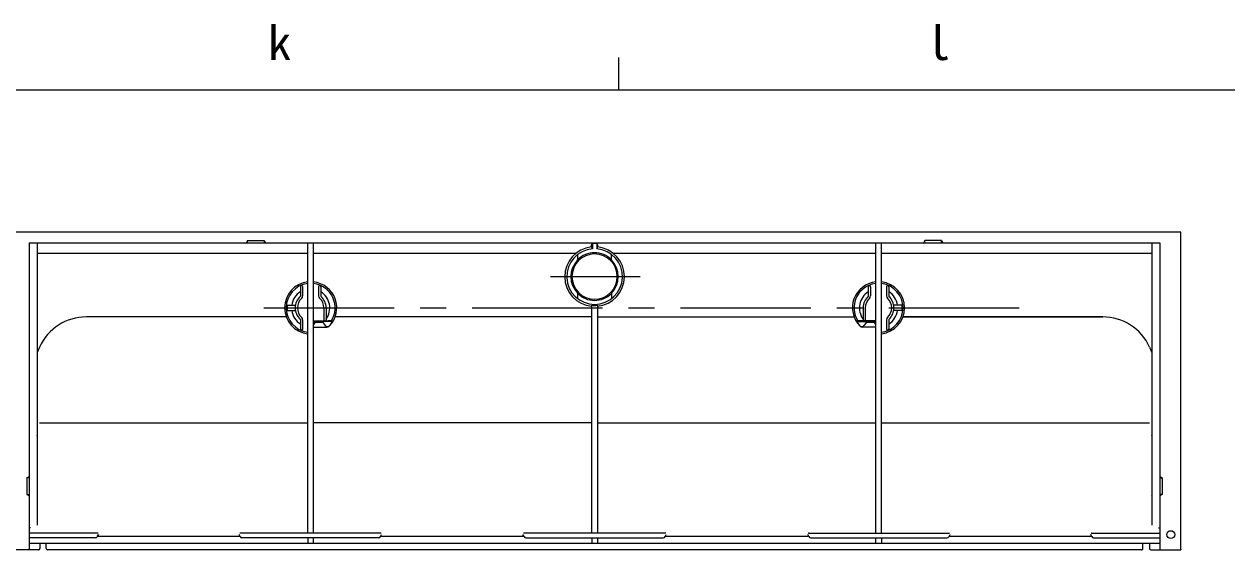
# Model space of a CAD drawing. Units: millimetres, scale not verified. Extents: x -1916 to 1917, y -1364 to 1364.
# Drawn here: x 671.4 to 1133.1, y 1162.1 to 1364.1 of the extents above; entities that cross this region are included whole.
import ezdxf
from ezdxf.enums import TextEntityAlignment as Align

# ---------------------------------------------------------------- set-up
doc = ezdxf.new("R2010")
doc.units = ezdxf.units.MM
doc.header["$LTSCALE"] = 10
doc.linetypes.add('CHAIN1', pattern=[8, 5, -1, 1, -1])
doc.layers.add('2-C', color=7, linetype='Continuous', lineweight=18)
doc.layers.add('F-4', color=7, linetype='Continuous', lineweight=18)
doc.styles.add('ＭＳ ゴシック', font='')
doc.styles.get('ＭＳ ゴシック').set_extended_font_data('MS Gothic')

msp = doc.modelspace()

# ---------------------------------------------------------------- linework, layer by layer
at = {"layer": '2-C'}
for p, q in [((1115.38, 1284.09), (665.38, 1284.09)), ((1115.38, 1162.45), (1115.38, 1284.09)), ((673.38, 1280.09), (673.38, 1162.09)), ((673.38, 1280.09), (1107.38, 1280.09)), ((676.41, 1280.09), (676.41, 1171.64)), ((763.58, 1280.99), (764.03, 1280.09)), ((780.29, 1168.58), (780.29, 1280.09)), ((782.47, 1168.58), (782.47, 1280.09)), ((891.18, 1279.76), (889.58, 1279.76)), ((889.58, 1279.76), (889.58, 1277.75)), ((891.18, 1279.76), (891.18, 1277.75)), ((998.29, 1168.58), (998.29, 1280.09)), ((1000.47, 1168.58), (1000.47, 1280.09)), ((1023.58, 1280.99), (1024.03, 1280.09)), ((1104.35, 1280.09), (1104.35, 1171.64)), ((1107.38, 1280.09), (1107.38, 1162.09)), ((676.41, 1276.13), (780.1, 1276.13)), ((676.41, 1274.68), (676.41, 1274.68)), ((782.66, 1276.13), (883.33, 1276.13)), ((883.88, 1275.47), (883.88, 1275.58)), ((889.58, 1277.75), (889.14, 1278.49)), ((891.18, 1277.75), (891.62, 1278.49)), ((896.88, 1275.58), (896.88, 1275.47)), ((896.88, 1275.58), (896.88, 1275.47)), ((896.88, 1273.53), (896.88, 1275.47)), ((897.43, 1276.13), (998.1, 1276.13)), ((1000.66, 1276.13), (1104.35, 1276.13)), ((1104.35, 1274.68), (1104.35, 1274.68)), ((676.41, 1273.88), (676.41, 1273.88)), ((676.41, 1273.38), (676.41, 1273.38)), ((676.41, 1273.09), (676.41, 1273.09)), ((883.88, 1273.53), (883.88, 1273.46)), ((883.88, 1273.53), (883.88, 1273.46)), ((896.88, 1273.46), (896.88, 1273.53)), ((896.88, 1273.53), (896.88, 1273.46)), ((1104.35, 1273.88), (1104.35, 1273.88)), ((1104.35, 1273.38), (1104.35, 1273.38)), ((1104.35, 1273.09), (1104.35, 1273.09)), ((777.45, 1263.19), (777.45, 1259.65)), ((778.31, 1263.19), (778.31, 1259.65)), ((784.45, 1263.19), (784.45, 1259.65)), ((785.31, 1263.19), (785.31, 1259.53)), ((883.88, 1260.72), (883.88, 1260.66)), ((896.88, 1260.66), (896.88, 1260.72)), ((995.45, 1263.19), (995.45, 1259.53)), ((996.31, 1263.19), (996.31, 1259.65)), ((1002.45, 1263.19), (1002.45, 1259.65)), ((1003.31, 1263.19), (1003.31, 1259.65)), ((772.4, 1256.09), (775.53, 1256.09)), ((777.95, 1258.82), (777.95, 1258.81)), ((777.95, 1258.82), (777.95, 1258.81)), ((784.81, 1258.81), (784.81, 1258.82)), ((883.88, 1258.61), (883.88, 1258.72)), ((889.29, 1168.45), (889.29, 1256.07)), ((891.47, 1256.07), (891.47, 1168.45)), ((896.88, 1258.72), (896.88, 1258.61)), ((995.95, 1258.81), (995.95, 1258.82)), ((1002.81, 1258.82), (1002.81, 1258.81)), ((1002.81, 1258.82), (1002.81, 1258.81)), ((1008.36, 1256.09), (1005.23, 1256.09)), ((772.01, 1251.59), (695.28, 1251.59)), ((772.01, 1251.59), (695.28, 1251.59)), ((772.4, 1254.09), (775.53, 1254.09)), ((786.45, 1255.09), (786.45, 1250.5)), ((786.45, 1255.09), (786.45, 1250.5)), ((787.31, 1255.09), (787.31, 1250.5)), ((889.29, 1251.59), (790.76, 1251.59)), ((889.79, 1256.03), (889.79, 1256.03)), ((890.97, 1256.03), (890.97, 1256.03)), ((891.47, 1251.59), (990.01, 1251.59)), ((993.45, 1255.09), (993.45, 1250.5)), ((994.31, 1255.09), (994.31, 1250.5)), ((994.31, 1255.09), (994.31, 1250.5)), ((1008.36, 1254.09), (1005.23, 1254.09)), ((1085.48, 1251.59), (1008.76, 1251.59)), ((1008.76, 1251.59), (1085.48, 1251.59)), ((777.45, 1250.52), (777.45, 1246.99)), ((778.31, 1250.53), (778.31, 1246.99)), ((782.47, 1250.08), (786.94, 1250.08)), ((789.7, 1249.8), (782.47, 1249.8)), ((782.47, 1247.69), (787.54, 1247.69)), ((782.98, 1249.32), (782.48, 1248.69)), ((782.78, 1247.69), (782.76, 1247.69)), ((782.98, 1249.66), (782.98, 1249.66)), ((782.98, 1249.32), (782.98, 1249.66)), ((786.18, 1249.66), (786.18, 1249.66)), ((786.18, 1249.32), (786.18, 1249.66)), ((786.18, 1249.32), (787.01, 1248.28)), ((786.85, 1250.1), (786.91, 1250.1)), ((786.98, 1250.03), (788.09, 1250.03)), ((789.3, 1250.02), (789.7, 1249.8)), ((991.46, 1250.02), (991.06, 1249.8)), ((991.06, 1249.8), (998.29, 1249.8)), ((993.78, 1250.03), (992.67, 1250.03)), ((998.29, 1247.69), (993.22, 1247.69)), ((994.58, 1249.32), (993.75, 1248.28)), ((993.85, 1250.1), (993.78, 1250.03)), ((998.29, 1250.08), (993.82, 1250.08)), ((993.91, 1250.1), (993.85, 1250.1)), ((993.91, 1250.1), (993.85, 1250.1)), ((994.58, 1249.32), (994.58, 1249.66)), ((994.58, 1249.66), (994.58, 1249.66)), ((997.78, 1249.32), (997.78, 1249.66)), ((997.78, 1249.66), (997.78, 1249.66)), ((997.78, 1249.32), (998.28, 1248.69)), ((997.98, 1247.69), (998, 1247.69)), ((1002.45, 1250.53), (1002.45, 1246.99)), ((1003.31, 1250.52), (1003.31, 1246.99)), ((677.32, 1239.99), (676.41, 1237.96)), ((1103.44, 1239.99), (1104.35, 1237.96)), ((676.41, 1210.89), (676.41, 1210.89)), ((677.32, 1210.89), (779.98, 1210.89)), ((889.29, 1210.89), (782.78, 1210.89)), ((891.47, 1210.89), (997.98, 1210.89)), ((1000.78, 1210.89), (1103.44, 1210.89)), ((1104.35, 1210.89), (1104.35, 1210.89)), ((676.41, 1209.29), (676.41, 1209.29)), ((676.41, 1206.11), (676.41, 1206.12)), ((1104.35, 1209.29), (1104.35, 1209.29)), ((1104.35, 1206.11), (1104.35, 1206.12)), ((672.48, 1189.79), (673.38, 1190.24)), ((673.39, 1189.79), (672.48, 1189.79)), ((672.48, 1183.39), (673.39, 1183.39)), ((676.68, 1183.14), (676.68, 1183.14)), ((1104.09, 1183.14), (1104.09, 1183.14)), ((1108.28, 1183.39), (1107.38, 1182.94)), ((673.88, 1170.53), (673.38, 1170.53)), ((699.65, 1168.58), (673.38, 1168.58)), ((808.31, 1168.58), (754.15, 1168.58)), ((917.61, 1168.58), (863.15, 1168.58)), ((972.45, 1168.58), (1026.61, 1168.58)), ((1081.11, 1168.58), (1107.38, 1168.58)), ((1106.88, 1170.53), (1107.38, 1170.53)), ((698.82, 1166.77), (673.38, 1166.77)), ((1107.38, 1164.59), (673.38, 1164.59)), ((677.38, 1164.59), (677.38, 1162.59)), ((679.89, 1162.6), (679.89, 1164.59)), ((699.56, 1167.39), (699.91, 1168.06)), ((699.91, 1168.06), (699.56, 1167.39)), ((699.56, 1167.39), (754.24, 1167.39)), ((754.32, 1167.24), (753.92, 1168.02)), ((807.47, 1166.77), (754.99, 1166.77)), ((780.29, 1166.77), (780.29, 1164.58)), ((782.47, 1164.58), (782.47, 1166.77)), ((808.14, 1167.24), (808.57, 1168.06)), ((808.22, 1167.39), (863.24, 1167.39)), ((863.32, 1167.24), (862.89, 1168.06)), ((863.99, 1166.77), (916.77, 1166.77)), ((889.29, 1166.77), (889.29, 1164.58)), ((891.47, 1166.77), (891.47, 1164.58)), ((917.44, 1167.24), (917.87, 1168.06)), ((917.52, 1167.39), (972.54, 1167.39)), ((972.62, 1167.24), (972.19, 1168.06)), ((973.35, 1166.77), (1025.77, 1166.77)), ((998.29, 1164.58), (998.29, 1166.77)), ((1000.47, 1166.77), (1000.47, 1164.58)), ((1026.44, 1167.24), (1026.85, 1168.02)), ((1026.52, 1167.39), (1081.2, 1167.39)), ((1081.2, 1167.39), (1080.85, 1168.06)), ((1081.94, 1166.77), (1107.38, 1166.77)), ((1100.87, 1162.6), (1100.87, 1164.59)), ((1103.38, 1164.59), (1103.38, 1162.59)), ((676.88, 1162.09), (665.38, 1162.09)), ((1100.37, 1162.1), (680.39, 1162.1)), ((890.38, 1162.09), (890.38, 1162.1)), ((1103.88, 1162.09), (1115.38, 1162.09))]:
    msp.add_line(p, q, dxfattribs=at)
at = {"layer": '2-C', "color": 4, "linetype": 'CHAIN1', "lineweight": 5}
for p, q in [((873.42, 1267.09), (907.88, 1267.09)), ((763.39, 1255.09), (1055.38, 1255.09))]:
    msp.add_line(p, q, dxfattribs=at)
at = {"layer": '2-C'}
for points in [[(757.18, 1280.08), (757.18, 1280.99), (756.73, 1280.09)], [(757.18, 1280.99), (763.58, 1280.99), (763.58, 1280.08)], [(889.14, 1278.49), (889.14, 1279.09), (889.58, 1279.76)], [(891.62, 1278.49), (891.62, 1279.09), (891.18, 1279.76)], [(1017.18, 1280.08), (1017.18, 1280.99), (1016.73, 1280.09)], [(1023.58, 1280.08), (1023.58, 1280.99), (1017.18, 1280.99)], [(883.88, 1275.58), (883.88, 1275.47), (883.88, 1273.53)], [(883.88, 1260.72), (883.88, 1260.66), (883.88, 1258.72), (883.88, 1258.61)], [(896.88, 1260.72), (896.88, 1260.66), (896.88, 1258.72), (896.88, 1258.61)], [(786.85, 1250.1), (786.91, 1250.1), (786.98, 1250.03)], [(672.48, 1189.79), (672.48, 1183.39), (673.38, 1182.94)], [(1107.37, 1189.79), (1108.28, 1189.79), (1107.38, 1190.24)], [(1108.28, 1189.79), (1108.28, 1183.39), (1107.37, 1183.39)], [(1115.38, 1162.45), (1115.38, 1162.09), (1115.38, 1162.45)]]:
    msp.add_lwpolyline(points, dxfattribs=at)
msp.add_circle((1111.58, 1167.99), 1.5, dxfattribs=at)
for centre, radius, start, end in [((890.38, 1267.09), 11.46, 96.2034, 264.5383), ((890.38, 1267.09), 10.69, 94.3079, 85.6921), ((890.38, 1267.09), 8.7, 90, 270), ((890.38, 1267.09), 9.15, 44.7072, 135.2928), ((890.38, 1267.09), 8.7, 270, 90), ((890.38, 1267.09), 11.46, 275.4617, 83.7966), ((890.38, 1267.09), 9.1, 135.5766, 224.4234), ((890.38, 1267.09), 9.1, 315.5766, 44.4234), ((781.38, 1255.09), 10.01, 96.2677, 263.7323), ((781.38, 1255.09), 9.4, 97.5142, 262.4858), ((781.38, 1255.09), 7.34, 122.3804, 172.1581), ((777.88, 1263.19), 0.433, 360, 180.0097), ((781.38, 1255.09), 10.01, 316.0062, 83.7323), ((781.38, 1255.09), 9.4, 327.3826, 82.4853), ((784.88, 1263.19), 0.433, 359.9999, 180), ((781.38, 1255.09), 7.34, 323.8895, 57.6197), ((999.38, 1255.09), 10.01, 96.2677, 223.9938), ((999.38, 1255.09), 9.4, 97.5147, 212.6174), ((999.38, 1255.09), 7.34, 122.3803, 216.1105), ((995.88, 1263.19), 0.433, 0, 180.0001), ((999.38, 1255.09), 10.01, 276.2677, 83.7323), ((999.38, 1255.09), 9.4, 277.5142, 82.4858), ((1002.88, 1263.19), 0.433, 359.9903, 180), ((999.38, 1255.09), 7.34, 7.8419, 57.6196), ((781.38, 1255.09), 9.04, 173.632, 186.366), ((781.38, 1255.09), 5.93, 132.6562, 227.2251), ((781.38, 1255.09), 5.07, 132.6423, 227.3457), ((777.18, 1259.65), 0.263, 312.1805, 0.3864), ((777.18, 1259.65), 0.263, 312.1792, 0.3901), ((777.18, 1259.65), 1.13, 312.6423, 0), ((785.58, 1259.65), 1.13, 180, 227.3577), ((781.38, 1255.09), 5.07, 0, 47.3577), ((781.38, 1255.09), 5.93, 0.0001, 48.479), ((890.38, 1267.09), 9.15, 224.7072, 270), ((900.19, 1418.04), 162.34, 266.1506, 266.327), ((890.38, 1267.09), 9.15, 270, 315.2928), ((880.57, 1418.04), 162.34, 273.673, 273.8494), ((999.38, 1255.09), 5.93, 131.521, 179.9999), ((999.38, 1255.09), 5.07, 132.6423, 180), ((995.18, 1259.65), 1.13, 312.6423, 360), ((1003.58, 1259.65), 1.13, 180, 227.3577), ((999.38, 1255.09), 5.07, 312.6543, 47.3577), ((1003.58, 1259.65), 0.263, 179.6099, 227.8208), ((1003.58, 1259.65), 0.263, 179.6136, 227.8195), ((999.38, 1255.09), 5.93, 312.7749, 47.3438), ((999.38, 1255.09), 9.04, 353.634, 6.368), ((695.28, 1231.89), 19.7, 90, 155.7208), ((781.38, 1255.09), 7.34, 187.8419, 237.6197), ((890.38, 1267.07), 11.05, 266.9308, 273.0692), ((999.38, 1255.09), 7.34, 302.3803, 352.1581), ((1085.48, 1231.89), 19.7, 24.2792, 90), ((777.15, 1250.52), 0.3, 0.0021, 47.2231), ((777.15, 1250.52), 0.3, 0.0021, 47.2231), ((777.88, 1246.99), 0.433, 180.0001, 360), ((777.18, 1250.53), 1.13, 0, 47.4112), ((786.17, 1271.33), 21.93, 261.6432, 262.1005), ((783.85, 1254.83), 5.28, 262.4, 266.3539), ((784.43, 1264.1), 14.56, 266.3883, 268.3895), ((784.59, 1270.92), 21.38, 268.4756, 269.9703), ((784.58, 1269.79), 20.25, 269.993, 271.3715), ((784.61, 1267.47), 17.94, 271.4823, 272.9308), ((785.21, 1256), 6.45, 272.7745, 275.9669), ((786.26, 1245.9), 3.7, 94.5728, 95.9243), ((786.36, 1244.76), 4.85, 93.3983, 94.5876), ((786.52, 1242.05), 7.57, 92.5238, 93.3983), ((786.85, 1250.5), 0.4, 180.0066, 269.9931), ((786.91, 1250.5), 0.4, 270.0084, 359.9909), ((787.79, 1248.9), 1, 218.264, 315.9734), ((787.51, 1249.2), 1.5, 271.4405, 315.462), ((788.41, 1209.22), 40.82, 88.7444, 90.4446), ((781.38, 1255.09), 9.92, 315.9734, 325.9817), ((780.97, 1252.94), 9.28, 338.5337, 340.2212), ((999.79, 1252.94), 9.28, 199.7788, 201.4663), ((999.38, 1255.09), 9.92, 214.0182, 224.0266), ((992.35, 1209.22), 40.82, 89.5554, 91.2556), ((993.25, 1249.2), 1.5, 224.538, 268.5595), ((992.97, 1248.9), 1, 224.0266, 321.736), ((993.85, 1250.5), 0.4, 180.0091, 269.9916), ((993.91, 1250.5), 0.4, 270.0069, 359.9934), ((994.24, 1242.05), 7.57, 86.6017, 87.4762), ((994.4, 1244.76), 4.85, 85.4124, 86.6017), ((994.5, 1245.9), 3.7, 84.0757, 85.4272), ((995.55, 1256), 6.45, 264.0331, 267.2255), ((996.16, 1267.47), 17.94, 267.0692, 268.5177), ((996.18, 1269.79), 20.25, 268.6285, 270.007), ((996.17, 1270.92), 21.38, 270.0297, 271.5244), ((996.33, 1264.1), 14.56, 271.6105, 273.6117), ((996.91, 1254.83), 5.28, 273.6461, 277.6), ((994.59, 1271.33), 21.93, 277.8995, 278.3568), ((1003.58, 1250.53), 1.13, 132.5888, 180), ((1002.88, 1246.99), 0.433, 180, 359.9999), ((1003.61, 1250.52), 0.3, 132.7769, 179.998), ((1003.61, 1250.52), 0.3, 132.7769, 179.998), ((699.66, 1168.12), 0.454, 74.4391, 90.5347), ((808.31, 1168.15), 0.424, 73.8618, 91.112), ((863.15, 1168.15), 0.424, 88.888, 106.1382), ((917.61, 1168.15), 0.424, 73.8618, 91.112), ((972.45, 1168.15), 0.424, 88.888, 106.1382), ((1081.1, 1168.12), 0.454, 89.4653, 105.5609), ((698.79, 1167.53), 0.757, 272.3609, 337.3837), ((701.18, 1166.54), 1.83, 152.2983, 157.6315), ((754.78, 1168.53), 0.998, 207.8387, 210.4387), ((755.02, 1167.53), 0.757, 202.6436, 267.6119), ((807.44, 1167.53), 0.757, 272.3609, 337.3837), ((864.02, 1167.53), 0.757, 202.6436, 267.6119), ((916.74, 1167.53), 0.757, 272.3881, 337.3564), ((973.32, 1167.53), 0.757, 202.6163, 267.6391), ((1025.74, 1167.53), 0.757, 272.3881, 337.3564), ((1025.99, 1168.53), 0.998, 329.5612, 332.1614), ((1079.58, 1166.54), 1.83, 22.3685, 27.7017), ((1081.97, 1167.53), 0.757, 202.6163, 267.6391), ((676.88, 1162.59), 0.5, 270, 0), ((680.39, 1162.6), 0.5, 180.001, 270.0021), ((1100.37, 1162.6), 0.5, 269.9979, 359.999), ((1103.88, 1162.59), 0.5, 180, 270)]:
    msp.add_arc(centre, radius, start, end, dxfattribs=at)
at = {"layer": 'F-4'}
for p, q in [((899.63, 1338.76), (899.63, 1351.27)), ((-1915.97, 1338.76), (1900.73, 1338.76))]:
    msp.add_line(p, q, dxfattribs=at)

# ---------------------------------------------------------------- texts
at = {"layer": 'F-4', "style": 'ＭＳ ゴシック'}
for s, p in [('k', (764.95, 1346.33)), ('l', (1017.95, 1346.33))]:
    msp.add_text(s, height=13.2, dxfattribs=at).set_placement(p, align=Align.BOTTOM_LEFT)

doc.saveas('drawing.dxf')
